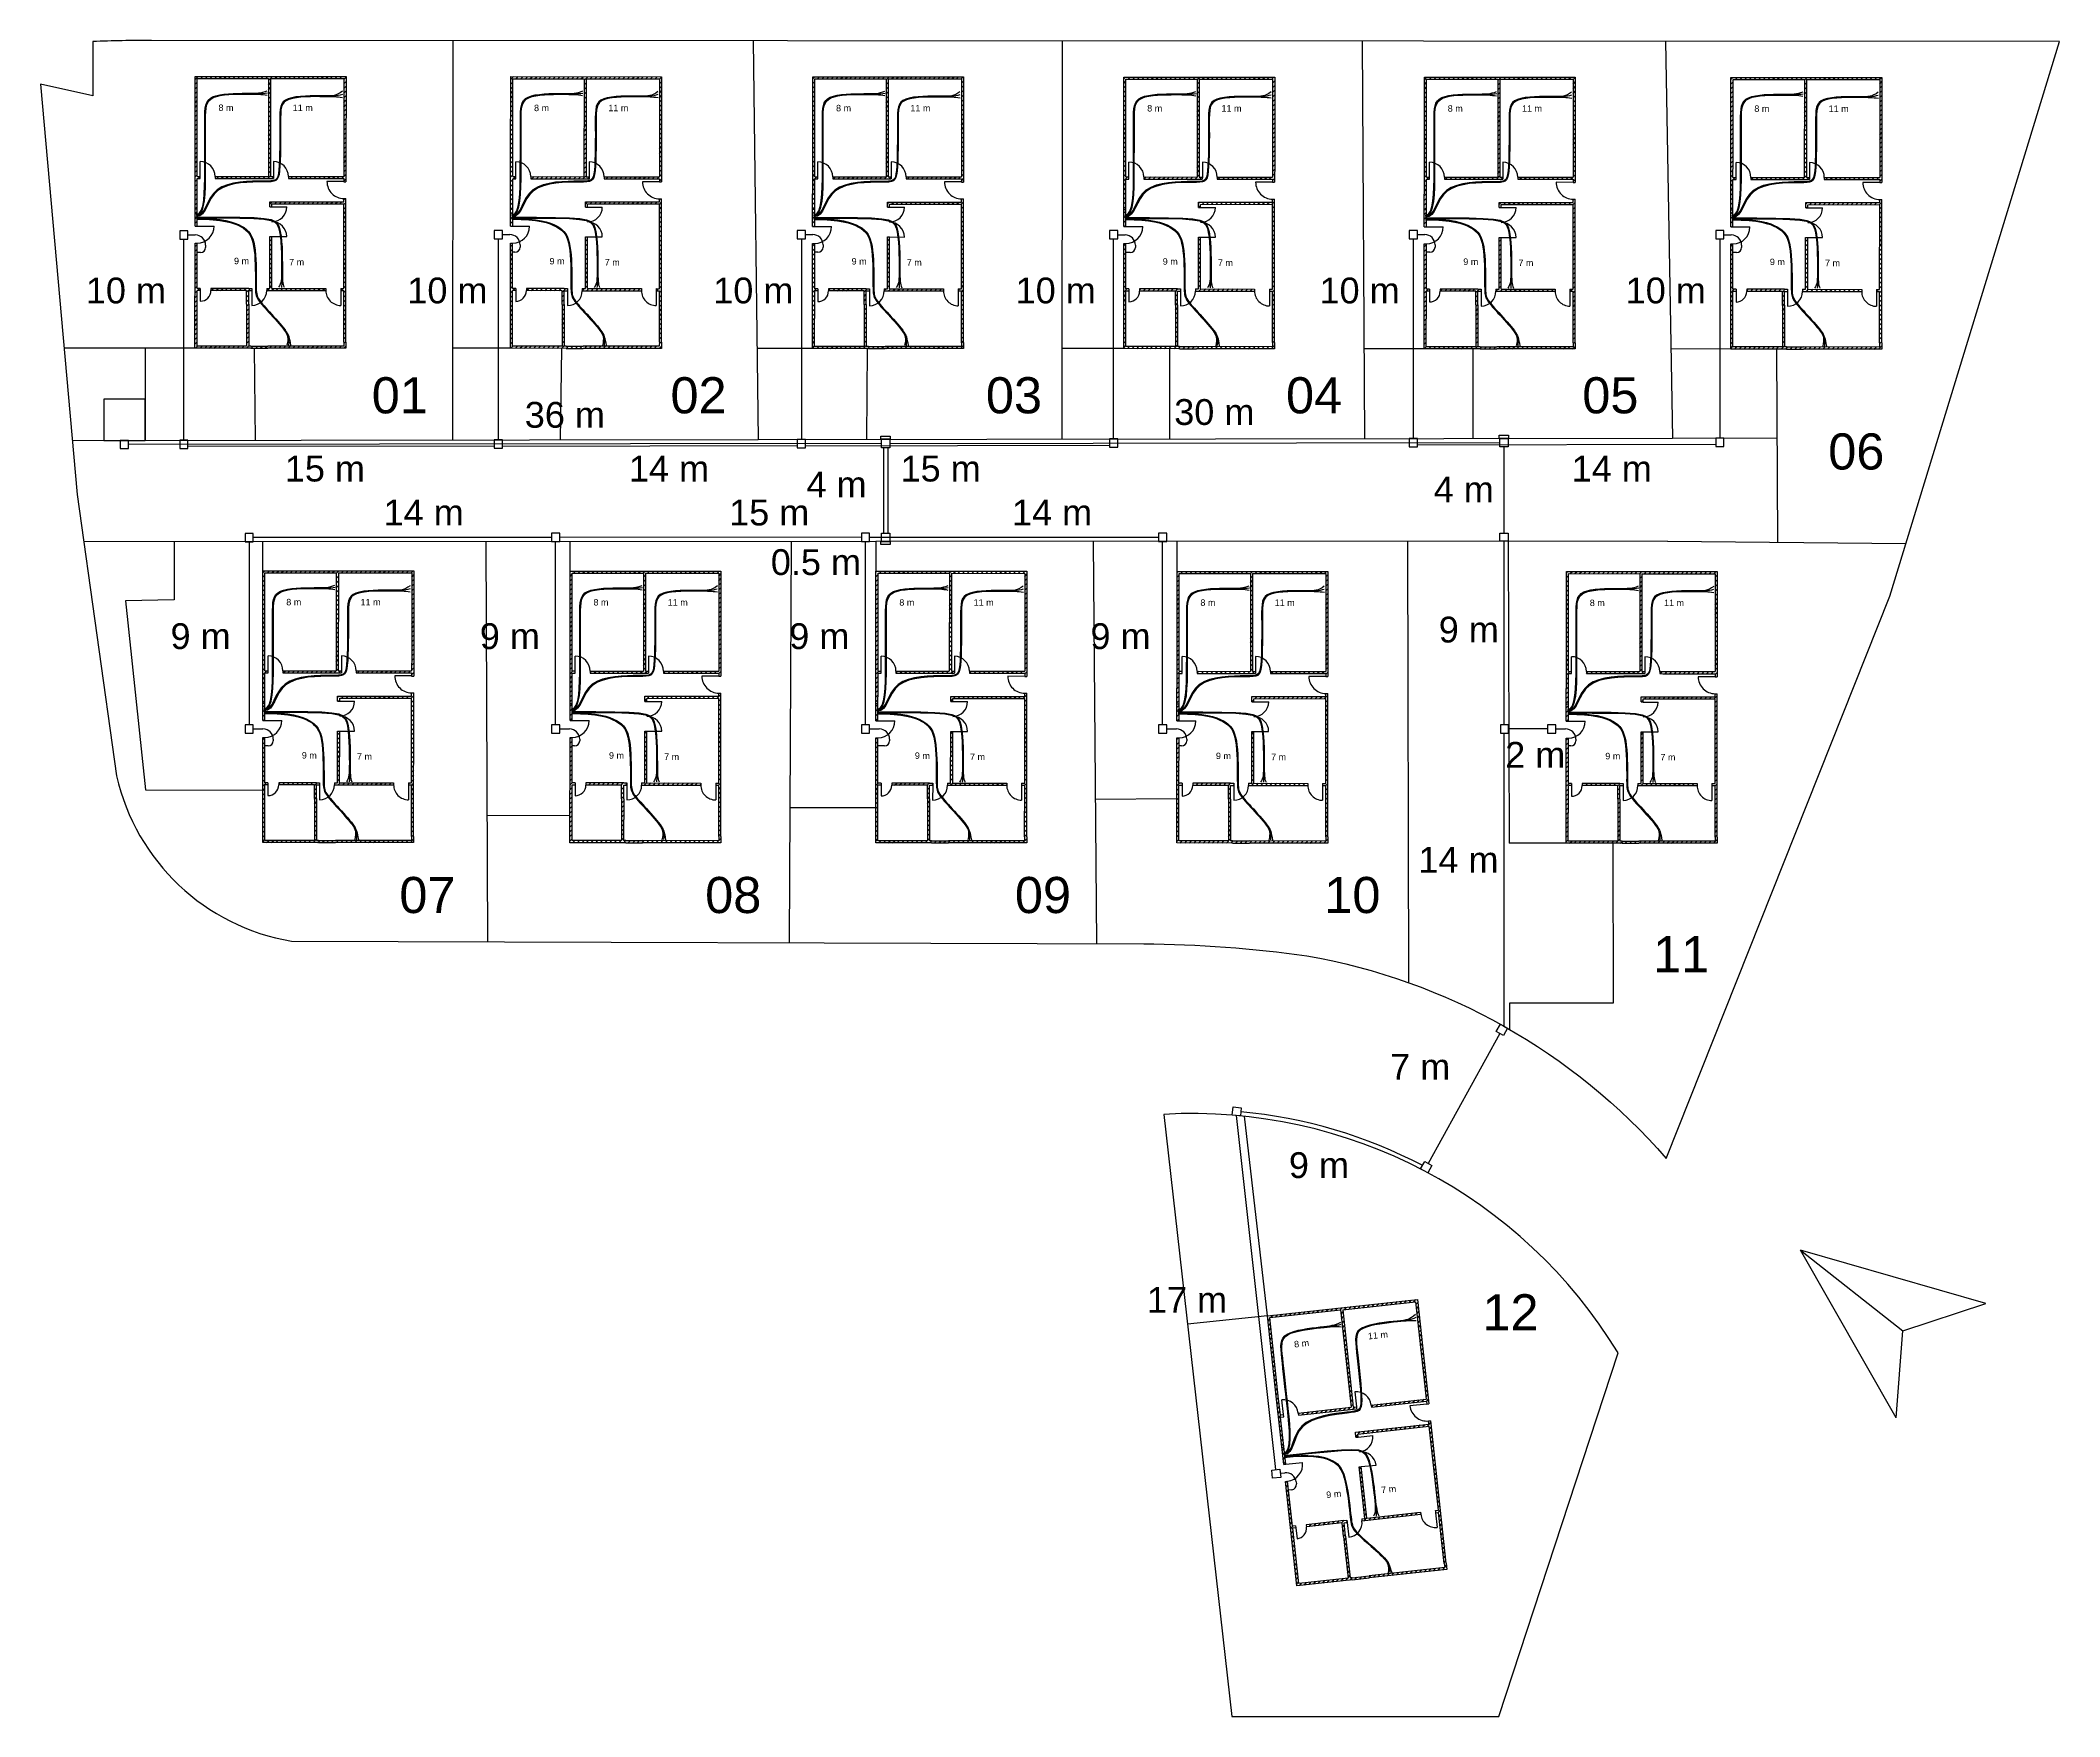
# Model space of a CAD drawing. Header units: millimetres. Extents: x 218.8 to 316.6, y -140.4 to -59.2.
import ezdxf

# ---------------------------------------------------------------- set-up
doc = ezdxf.new("R2010")
doc.units = ezdxf.units.MM
for name, color, linetype in [('Cint', 89, 'Continuous'), ('cpri', 36, 'Continuous'), ('csec', 5, 'Continuous'), ('urbanización', 7, 'Continuous')]:
    doc.layers.add(name, color=color, linetype=linetype)
doc.styles.get("Standard").update_dxf_attribs({"font": 'arial.ttf'})

# ---------------------------------------------------------------- blocks, each defined once
blk = doc.blocks.new('BloqueVivienda')
h = blk.add_hatch()
h.set_pattern_fill('ANSI31', color=256, scale=0.05)
h.paths.add_polyline_path([(7.304, 13.149), (0, 13.149), (0, 9.087), (0, 5.908), (0.1, 5.908), (0.1, 8.21), (0.25, 8.21), (0.25, 8.31), (0.1, 8.31), (0.1, 9.087), (0.1, 13.049), (3.552, 13.049), (3.552, 8.31), (0.97, 8.31), (0.97, 8.21), (3.802, 8.21), (3.802, 8.31), (3.652, 8.31), (3.652, 13.049), (7.204, 13.049), (7.204, 9.087), (7.204, 8.31), (4.672, 8.31), (4.522, 8.31), (4.522, 8.21), (4.672, 8.21), (7.204, 8.21), (7.204, 8.06), (7.304, 8.06), (7.304, 9.087)])
h.paths.add_polyline_path([(7.304, 7.243), (7.204, 7.243), (7.204, 7.093), (3.62, 7.088), (3.62, 6.838), (3.72, 6.838), (3.72, 6.988), (7.204, 6.993), (7.204, 2.891), (7.054, 2.891), (7.054, 2.791), (7.204, 2.791), (7.204, 0.3), (7.204, 0.1), (3.52, 0.1), (2.7, 0.1), (2.6, 0.1), (2.6, 2.128), (2.6, 2.791), (2.75, 2.791), (2.75, 2.891), (2.6, 2.891), (0.77, 2.891), (0.77, 2.791), (2.5, 2.791), (2.5, 2.128), (2.5, 0.1), (0.1, 0.1), (0.1, 2.791), (0.25, 2.791), (0.25, 2.891), (0.1, 2.891), (0.1, 5.088), (0, 5.088), (0, 0), (2.7, 0), (3.52, 0), (7.304, 0), (7.304, 0.3)])
h.paths.add_polyline_path([(3.72, 5.398), (3.62, 5.398), (3.62, 2.891), (3.47, 2.891), (3.47, 2.791), (6.334, 2.791), (6.334, 2.891), (3.72, 2.891)])
for p, q in [((3.552, 13.049), (3.552, 8.31)), ((3.652, 13.049), (3.652, 8.31)), ((0.25, 8.31), (0.25, 9.03)), ((3.802, 9.03), (3.802, 8.31)), ((0.1, 8.31), (0.25, 8.31)), ((0.1, 8.21), (0.25, 8.21)), ((0.25, 8.21), (0.25, 8.31)), ((0.97, 8.31), (3.552, 8.31)), ((0.97, 8.31), (0.97, 8.21)), ((0.97, 8.21), (3.802, 8.21)), ((3.652, 8.31), (3.802, 8.31)), ((3.802, 8.31), (3.802, 8.21)), ((4.522, 8.31), (4.672, 8.31)), ((4.522, 8.31), (4.522, 8.21)), ((4.522, 8.21), (4.672, 8.21)), ((4.672, 8.31), (7.204, 8.31)), ((4.672, 8.21), (7.204, 8.21)), ((7.204, 8.063), (6.384, 8.063)), ((7.204, 8.06), (7.304, 8.06)), ((3.62, 7.088), (7.204, 7.093)), ((3.62, 6.838), (3.62, 7.088)), ((3.72, 6.988), (7.204, 6.993)), ((3.72, 6.838), (3.72, 6.988)), ((7.204, 7.093), (7.204, 7.243)), ((7.204, 7.243), (7.304, 7.243)), ((7.204, 2.891), (7.204, 6.993)), ((7.304, 0.3), (7.304, 7.243)), ((7.304, 6.993), (7.305, 6.993)), ((0, 5.908), (0.1, 5.908)), ((0.1, 5.908), (0.92, 5.908)), ((3.62, 6.838), (3.72, 6.838)), ((3.72, 6.838), (4.44, 6.838)), ((0, 5.088), (0.1, 5.088)), ((3.62, 2.891), (3.62, 5.398)), ((3.62, 5.398), (3.72, 5.398)), ((3.72, 2.891), (3.72, 5.398)), ((3.72, 5.398), (4.44, 5.398)), ((0.25, 2.891), (0.1, 2.891)), ((0.25, 2.791), (0.1, 2.791)), ((0.25, 2.891), (0.25, 2.791)), ((0.25, 2.791), (0.25, 2.271)), ((2.6, 2.891), (0.77, 2.891)), ((0.77, 2.891), (0.77, 2.791)), ((2.5, 2.791), (0.77, 2.791)), ((2.5, 2.128), (2.5, 2.791)), ((2.5, 2.128), (2.5, 0.1)), ((2.6, 2.891), (2.75, 2.891)), ((2.6, 2.128), (2.6, 2.791)), ((2.6, 2.791), (2.75, 2.791)), ((2.6, 2.128), (2.6, 0.1)), ((2.75, 2.891), (2.75, 2.791)), ((2.75, 2.791), (2.75, 2.071)), ((3.47, 2.891), (3.62, 2.891)), ((3.47, 2.891), (3.47, 2.791)), ((3.47, 2.791), (6.334, 2.791)), ((3.72, 2.891), (6.334, 2.891)), ((6.334, 2.891), (6.334, 2.791)), ((7.054, 2.891), (7.204, 2.891)), ((7.054, 2.891), (7.054, 2.791)), ((7.054, 2.791), (7.204, 2.791)), ((7.054, 2.791), (7.054, 2.071)), ((7.204, 0.3), (7.204, 2.791)), ((2.7, 0.1), (3.52, 0.1)), ((2.7, 0), (3.52, 0))]:
    blk.add_line(p, q)
for points in [[(0, 9.087), (0, 13.149), (7.304, 13.149), (7.304, 9.087)], [(0.1, 9.087), (0.1, 13.049), (3.552, 13.049)], [(3.652, 13.049), (7.204, 13.049), (7.204, 9.087)], [(0, 5.908), (0, 9.087)], [(0.1, 8.31), (0.1, 9.087)], [(7.204, 9.087), (7.204, 8.31)], [(7.304, 9.087), (7.304, 8.06)], [(0.1, 5.908), (0.1, 8.21)], [(7.204, 8.21), (7.204, 8.06)], [(2.7, 0), (0, 0), (0, 5.088)], [(0.1, 2.891), (0.1, 5.088)], [(2.5, 0.1), (0.1, 0.1), (0.1, 2.791)], [(2.7, 0.1), (2.6, 0.1)], [(7.304, 0.3), (7.304, 0), (3.52, 0)], [(7.204, 0.3), (7.204, 0.1), (3.52, 0.1)]]:
    blk.add_lwpolyline(points)
for centre, radius, start, end in [((0.25, 8.31), 0.72, 0, 90), ((3.802, 8.31), 0.72, 0, 90), ((7.204, 8.063), 0.82, 180, 270), ((0.1, 5.908), 0.82, 90, 97.00473), ((0.1, 5.908), 0.82, 270, 0), ((3.72, 6.838), 0.72, 270, 0), ((3.72, 5.398), 0.72, 0, 90), ((0.25, 2.791), 0.52, 270, 0), ((2.75, 2.791), 0.72, 270, 0), ((7.054, 2.791), 0.72, 180, 270)]:
    blk.add_arc(centre, radius, start, end)
at = {"layer": 'Cint'}
for points in [[(0.065, 6.466), (0.198, 6.516), (0.298, 6.657), (0.37, 6.875), (0.418, 7.154), (0.447, 7.479), (0.462, 7.836), (0.468, 8.21), (0.468, 8.586), (0.469, 8.951), (0.469, 9.303), (0.469, 9.639), (0.469, 9.958), (0.469, 10.259), (0.469, 10.54), (0.469, 10.8), (0.469, 11.038), (0.469, 11.252), (0.474, 11.443), (0.488, 11.612), (0.516, 11.761), (0.561, 11.889), (0.628, 11.998), (0.721, 12.088), (0.845, 12.162), (1.003, 12.219), (1.189, 12.262), (1.395, 12.293), (1.614, 12.314), (1.839, 12.327), (2.063, 12.333), (2.277, 12.335), (2.474, 12.336), (2.65, 12.336), (2.805, 12.338), (2.942, 12.342), (3.066, 12.351), (3.179, 12.365), (3.285, 12.387), (3.388, 12.417), (3.489, 12.457)], [(7.13, 12.434), (7.022, 12.36), (6.924, 12.305), (6.831, 12.265), (6.736, 12.239), (6.634, 12.223), (6.517, 12.215), (6.38, 12.213), (6.217, 12.214), (6.023, 12.216), (5.806, 12.216), (5.574, 12.212), (5.336, 12.203), (5.101, 12.187), (4.878, 12.162), (4.676, 12.125), (4.504, 12.075), (4.368, 12.011), (4.267, 11.928), (4.194, 11.826), (4.146, 11.701), (4.117, 11.55), (4.102, 11.372), (4.098, 11.163), (4.098, 10.922), (4.099, 10.647), (4.1, 10.347), (4.099, 10.032), (4.097, 9.715), (4.092, 9.405), (4.084, 9.112), (4.072, 8.849), (4.056, 8.625), (4.034, 8.448), (4.002, 8.315), (3.955, 8.22), (3.887, 8.156), (3.794, 8.117), (3.669, 8.098), (3.509, 8.09), (3.307, 8.089), (3.062, 8.088), (2.783, 8.082), (2.482, 8.066), (2.171, 8.036), (1.862, 7.986), (1.568, 7.911), (1.301, 7.806), (1.073, 7.667), (0.892, 7.492), (0.75, 7.293), (0.636, 7.083), (0.538, 6.879), (0.444, 6.694), (0.341, 6.544), (0.219, 6.443), (0.065, 6.406)], [(0.065, 6.446), (0.205, 6.497), (0.31, 6.639), (0.385, 6.858), (0.436, 7.139), (0.466, 7.467), (0.482, 7.826), (0.488, 8.203), (0.488, 8.581), (0.489, 8.948), (0.489, 9.301), (0.489, 9.638), (0.489, 9.957), (0.489, 10.258), (0.489, 10.539), (0.489, 10.798), (0.489, 11.035), (0.489, 11.247), (0.494, 11.437), (0.508, 11.604), (0.535, 11.751), (0.58, 11.877), (0.646, 11.984), (0.739, 12.073), (0.862, 12.145), (1.018, 12.201), (1.202, 12.244), (1.407, 12.274), (1.625, 12.294), (1.848, 12.307), (2.07, 12.313), (2.283, 12.315), (2.48, 12.316), (2.655, 12.316), (2.81, 12.316), (2.948, 12.318), (3.072, 12.321), (3.187, 12.326), (3.294, 12.333), (3.398, 12.343), (3.501, 12.356)], [(0.065, 6.426), (0.211, 6.477), (0.321, 6.621), (0.4, 6.842), (0.453, 7.125), (0.485, 7.455), (0.502, 7.817), (0.508, 8.196), (0.508, 8.576), (0.509, 8.945), (0.509, 9.299), (0.509, 9.636), (0.509, 9.956), (0.509, 10.257), (0.509, 10.537), (0.509, 10.796), (0.509, 11.031), (0.509, 11.243), (0.514, 11.43), (0.528, 11.596), (0.555, 11.741), (0.599, 11.865), (0.665, 11.97), (0.757, 12.058), (0.879, 12.128), (1.034, 12.184), (1.216, 12.225), (1.419, 12.255), (1.635, 12.275), (1.857, 12.287), (2.077, 12.293), (2.289, 12.295), (2.485, 12.296), (2.66, 12.296), (2.815, 12.295), (2.952, 12.293), (3.076, 12.289), (3.188, 12.282), (3.291, 12.272), (3.39, 12.258), (3.485, 12.24)], [(7.128, 12.282), (7.023, 12.252), (6.927, 12.229), (6.836, 12.213), (6.741, 12.202), (6.639, 12.196), (6.522, 12.193), (6.386, 12.193), (6.222, 12.194), (6.03, 12.196), (5.813, 12.195), (5.583, 12.192), (5.346, 12.183), (5.113, 12.168), (4.892, 12.143), (4.692, 12.107), (4.521, 12.059), (4.386, 11.995), (4.285, 11.915), (4.213, 11.814), (4.165, 11.69), (4.137, 11.541), (4.122, 11.364), (4.118, 11.156), (4.118, 10.915), (4.119, 10.64), (4.12, 10.339), (4.119, 10.023), (4.116, 9.704), (4.111, 9.393), (4.102, 9.099), (4.09, 8.834), (4.073, 8.608), (4.049, 8.43), (4.016, 8.297), (3.967, 8.201), (3.898, 8.137), (3.803, 8.098), (3.677, 8.078), (3.516, 8.07), (3.314, 8.069), (3.069, 8.068), (2.791, 8.062), (2.491, 8.046), (2.181, 8.016), (1.874, 7.966), (1.582, 7.891), (1.316, 7.786), (1.09, 7.647), (0.91, 7.472), (0.769, 7.273), (0.655, 7.063), (0.555, 6.859), (0.459, 6.674), (0.353, 6.524), (0.226, 6.423), (0.065, 6.386)], [(7.135, 12.125), (7.03, 12.14), (6.934, 12.151), (6.842, 12.159), (6.748, 12.165), (6.645, 12.169), (6.528, 12.171), (6.391, 12.173), (6.228, 12.174), (6.036, 12.175), (5.821, 12.175), (5.591, 12.172), (5.357, 12.164), (5.125, 12.148), (4.906, 12.124), (4.707, 12.089), (4.538, 12.042), (4.404, 11.98), (4.304, 11.901), (4.233, 11.802), (4.185, 11.68), (4.157, 11.533), (4.142, 11.357), (4.138, 11.15), (4.138, 10.908), (4.139, 10.633), (4.14, 10.331), (4.139, 10.015), (4.136, 9.694), (4.13, 9.381), (4.121, 9.085), (4.108, 8.818), (4.089, 8.591), (4.065, 8.412), (4.03, 8.278), (3.979, 8.182), (3.908, 8.117), (3.812, 8.078), (3.685, 8.058), (3.523, 8.05), (3.321, 8.049), (3.076, 8.048), (2.799, 8.042), (2.5, 8.026), (2.192, 7.996), (1.886, 7.946), (1.596, 7.871), (1.332, 7.766), (1.106, 7.627), (0.928, 7.452), (0.787, 7.253), (0.673, 7.043), (0.572, 6.839), (0.474, 6.654), (0.364, 6.504), (0.232, 6.403), (0.065, 6.366)], [(0.065, 6.346), (1.252, 6.344), (2.17, 6.337), (2.856, 6.318), (3.347, 6.281), (3.678, 6.222), (3.885, 6.135), (4.006, 6.015), (4.076, 5.856), (4.127, 5.655), (4.164, 5.42), (4.192, 5.16), (4.21, 4.887), (4.221, 4.61), (4.226, 4.339), (4.228, 4.085), (4.229, 3.857), (4.229, 3.664), (4.23, 3.502), (4.233, 3.368), (4.239, 3.256), (4.249, 3.163), (4.264, 3.083), (4.285, 3.012), (4.313, 2.945)], [(0.065, 6.326), (1.251, 6.324), (2.168, 6.317), (2.853, 6.298), (3.341, 6.262), (3.669, 6.203), (3.875, 6.117), (3.993, 5.998), (4.061, 5.839), (4.11, 5.64), (4.147, 5.406), (4.173, 5.149), (4.19, 4.878), (4.201, 4.603), (4.206, 4.334), (4.208, 4.082), (4.209, 3.856), (4.209, 3.664), (4.208, 3.504), (4.207, 3.371), (4.206, 3.26), (4.203, 3.167), (4.198, 3.086), (4.192, 3.012), (4.184, 2.942)], [(0.065, 6.306), (1.251, 6.304), (2.166, 6.297), (2.849, 6.278), (3.335, 6.242), (3.661, 6.184), (3.864, 6.099), (3.98, 5.98), (4.046, 5.823), (4.093, 5.625), (4.129, 5.393), (4.154, 5.137), (4.171, 4.868), (4.181, 4.595), (4.187, 4.329), (4.188, 4.079), (4.189, 3.855), (4.188, 3.665), (4.187, 3.507), (4.181, 3.375), (4.171, 3.266), (4.155, 3.173), (4.13, 3.092), (4.095, 3.018), (4.049, 2.946)], [(0.065, 6.286), (0.505, 6.278), (0.885, 6.256), (1.212, 6.222), (1.491, 6.176), (1.728, 6.121), (1.929, 6.057), (2.1, 5.987), (2.247, 5.912), (2.376, 5.833), (2.487, 5.747), (2.584, 5.652), (2.666, 5.546), (2.735, 5.425), (2.792, 5.288), (2.839, 5.13), (2.876, 4.95), (2.905, 4.746), (2.926, 4.524), (2.942, 4.291), (2.952, 4.054), (2.959, 3.818), (2.962, 3.593), (2.963, 3.383), (2.963, 3.197), (2.963, 3.039), (2.965, 2.907), (2.968, 2.797), (2.975, 2.704), (2.987, 2.625), (3.004, 2.554), (3.027, 2.489), (3.059, 2.425), (3.099, 2.357), (3.148, 2.286), (3.205, 2.211), (3.27, 2.131), (3.343, 2.046), (3.423, 1.955), (3.51, 1.859), (3.603, 1.757), (3.702, 1.649), (3.805, 1.536), (3.909, 1.421), (4.012, 1.306), (4.111, 1.193), (4.204, 1.083), (4.289, 0.979), (4.362, 0.884), (4.422, 0.797), (4.47, 0.717), (4.509, 0.639), (4.54, 0.559), (4.565, 0.473), (4.587, 0.378), (4.607, 0.269), (4.627, 0.143)], [(0.065, 6.266), (0.504, 6.258), (0.883, 6.237), (1.208, 6.202), (1.485, 6.157), (1.721, 6.102), (1.92, 6.04), (2.09, 5.97), (2.236, 5.896), (2.363, 5.818), (2.474, 5.733), (2.569, 5.639), (2.65, 5.534), (2.718, 5.415), (2.775, 5.278), (2.82, 5.122), (2.857, 4.943), (2.885, 4.74), (2.907, 4.519), (2.922, 4.287), (2.932, 4.05), (2.939, 3.815), (2.942, 3.59), (2.943, 3.381), (2.943, 3.194), (2.943, 3.036), (2.945, 2.904), (2.948, 2.793), (2.955, 2.7), (2.967, 2.62), (2.984, 2.549), (3.008, 2.483), (3.04, 2.417), (3.08, 2.349), (3.13, 2.277), (3.187, 2.201), (3.253, 2.12), (3.326, 2.035), (3.406, 1.944), (3.493, 1.847), (3.587, 1.745), (3.686, 1.637), (3.789, 1.524), (3.893, 1.41), (3.995, 1.295), (4.094, 1.182), (4.187, 1.073), (4.271, 0.97), (4.344, 0.875), (4.403, 0.79), (4.45, 0.711), (4.486, 0.634), (4.511, 0.555), (4.527, 0.472), (4.535, 0.378), (4.537, 0.272), (4.532, 0.148)], [(0.065, 6.246), (0.503, 6.238), (0.88, 6.217), (1.204, 6.183), (1.48, 6.138), (1.714, 6.084), (1.912, 6.022), (2.08, 5.953), (2.225, 5.88), (2.35, 5.802), (2.46, 5.719), (2.554, 5.626), (2.634, 5.523), (2.701, 5.404), (2.757, 5.269), (2.802, 5.114), (2.838, 4.936), (2.866, 4.734), (2.887, 4.514), (2.903, 4.283), (2.913, 4.046), (2.919, 3.812), (2.922, 3.587), (2.923, 3.378), (2.923, 3.192), (2.923, 3.034), (2.925, 2.901), (2.928, 2.79), (2.935, 2.696), (2.947, 2.615), (2.964, 2.543), (2.988, 2.476), (3.021, 2.41), (3.062, 2.341), (3.111, 2.268), (3.169, 2.191), (3.235, 2.11), (3.309, 2.024), (3.389, 1.932), (3.477, 1.836), (3.57, 1.733), (3.67, 1.625), (3.773, 1.512), (3.876, 1.398), (3.979, 1.284), (4.077, 1.171), (4.17, 1.063), (4.253, 0.961), (4.325, 0.867), (4.385, 0.783), (4.43, 0.704), (4.464, 0.628), (4.484, 0.551), (4.493, 0.467), (4.491, 0.373), (4.478, 0.266), (4.454, 0.14)]]:
    blk.add_lwpolyline(points, dxfattribs=at)
for s, p in [('8 m', (1.131, 11.48)), ('11 m', (4.727, 11.48)), ('9 m', (1.887, 4.064)), ('7 m', (4.557, 4.009))]:
    blk.add_text(s, height=0.3125, dxfattribs=at).set_placement(p)

msp = doc.modelspace()

# ---------------------------------------------------------------- linework, layer by layer
at = {"layer": 'cpri'}
for p, q in [((259.561, -78.75), (223.108, -78.797)), ((259.655, -78.955), (259.655, -83.095)), ((259.868, -78.955), (259.868, -83.095)), ((259.961, -78.75), (289.501, -78.702)), ((289.501, -116.323), (289.501, -116.323))]:
    msp.add_line(p, q, dxfattribs=at)
for points in [[(221.908, -78.597), (223.908, -78.597), (223.908, -76.597), (221.908, -76.597)], [(222.708, -78.997), (223.108, -78.997), (223.108, -78.597), (222.708, -78.597)], [(259.986, -78.545), (259.536, -78.545), (259.536, -78.393), (259.986, -78.393)], [(259.961, -78.955), (259.561, -78.955), (259.561, -78.545), (259.961, -78.545)], [(289.926, -78.502), (289.476, -78.502), (289.476, -78.352), (289.926, -78.352)], [(289.901, -78.902), (289.501, -78.902), (289.501, -78.502), (289.901, -78.502)], [(259.961, -83.493), (259.561, -83.493), (259.561, -83.095), (259.961, -83.095)], [(259.986, -83.645), (259.536, -83.645), (259.536, -83.493), (259.986, -83.493)]]:
    msp.add_lwpolyline(points, close=True, dxfattribs=at)
at = {"layer": 'csec'}
for p, q in [((285.955, -67.782), (285.944, -67.782)), ((300.798, -67.801), (300.788, -67.801)), ((225.783, -78.594), (225.783, -68.857)), ((225.983, -68.653), (226.337, -68.653)), ((226.837, -69.153), (226.837, -69.256)), ((241.013, -78.572), (241.013, -68.839)), ((241.213, -68.635), (241.567, -68.635)), ((242.067, -69.135), (242.067, -69.238)), ((255.682, -68.839), (255.682, -78.551)), ((255.882, -68.635), (256.236, -68.635)), ((256.736, -69.135), (256.736, -69.238)), ((270.801, -78.529), (270.801, -68.839)), ((271.001, -68.653), (271.354, -68.653)), ((271.854, -69.153), (271.854, -69.256)), ((285.31, -68.839), (285.31, -78.508)), ((285.51, -68.635), (285.864, -68.635)), ((286.364, -69.135), (286.364, -69.238)), ((300.153, -68.839), (300.153, -78.487)), ((300.353, -68.653), (300.707, -68.653)), ((301.207, -69.153), (301.207, -69.256)), ((226.587, -69.506), (226.426, -69.506)), ((241.817, -69.488), (241.705, -69.487)), ((256.486, -69.488), (256.329, -69.488)), ((271.445, -69.506), (271.392, -69.506)), ((271.604, -69.506), (271.445, -69.506)), ((286.114, -69.488), (285.944, -69.488)), ((300.957, -69.506), (300.787, -69.506)), ((240.813, -78.874), (225.983, -78.894)), ((241.213, -78.872), (255.482, -78.851)), ((255.882, -78.855), (270.601, -78.831)), ((285.51, -78.808), (299.953, -78.787)), ((289.701, -78.902), (289.701, -83.078)), ((228.948, -83.504), (228.948, -92.364)), ((243.582, -83.295), (229.148, -83.301)), ((243.782, -92.364), (243.782, -83.499)), ((258.588, -83.29), (243.982, -83.295)), ((258.788, -92.364), (258.788, -83.494)), ((258.988, -83.29), (272.975, -83.285)), ((273.175, -92.364), (273.175, -83.489)), ((289.701, -83.483), (289.701, -92.36)), ((229.148, -92.564), (229.616, -92.564)), ((243.982, -92.564), (244.45, -92.564)), ((258.988, -92.564), (259.455, -92.564)), ((273.375, -92.564), (273.843, -92.564)), ((289.701, -92.767), (289.701, -106.953)), ((291.816, -92.559), (289.928, -92.564)), ((292.216, -92.564), (292.684, -92.564)), ((229.866, -93.39), (229.709, -93.39)), ((230.116, -93.064), (230.116, -93.14)), ((244.7, -93.39), (244.581, -93.39)), ((244.95, -93.064), (244.95, -93.14)), ((259.549, -93.39), (259.392, -93.39)), ((259.705, -93.39), (259.549, -93.39)), ((259.955, -93.064), (259.955, -93.14)), ((274.093, -93.39), (273.968, -93.39)), ((274.343, -93.064), (274.343, -93.14)), ((292.934, -93.39), (292.82, -93.39)), ((293.184, -93.064), (293.184, -93.14)), ((289.507, -107.303), (286.036, -113.606)), ((278.658, -128.415), (276.746, -111.277)), ((278.878, -128.593), (279.092, -128.57)), ((279.642, -129.014), (279.653, -129.113)), ((279.431, -129.388), (279.274, -129.404))]:
    msp.add_line(p, q, dxfattribs=at)
for points in [[(240.813, -68.839), (241.213, -68.839), (241.213, -68.431), (240.813, -68.431)], [(255.482, -68.839), (255.882, -68.839), (255.882, -68.431), (255.482, -68.431)], [(270.601, -68.839), (271.001, -68.839), (271.001, -68.431), (270.601, -68.431)], [(285.11, -68.839), (285.51, -68.839), (285.51, -68.431), (285.11, -68.431)], [(299.953, -68.839), (300.353, -68.839), (300.353, -68.431), (299.953, -68.431)], [(225.583, -68.857), (225.983, -68.857), (225.983, -68.45), (225.583, -68.45)], [(225.583, -78.994), (225.983, -78.994), (225.983, -78.594), (225.583, -78.594)], [(240.813, -78.972), (241.213, -78.972), (241.213, -78.572), (240.813, -78.572)], [(255.482, -78.951), (255.882, -78.951), (255.882, -78.551), (255.482, -78.551)], [(270.601, -78.929), (271.001, -78.929), (271.001, -78.529), (270.601, -78.529)], [(285.11, -78.908), (285.51, -78.908), (285.51, -78.508), (285.11, -78.508)], [(299.953, -78.887), (300.353, -78.887), (300.353, -78.487), (299.953, -78.487)], [(228.748, -83.504), (229.148, -83.504), (229.148, -83.097), (228.748, -83.097)], [(243.582, -83.499), (243.982, -83.499), (243.982, -83.092), (243.582, -83.092)], [(258.588, -83.494), (258.988, -83.494), (258.988, -83.086), (258.588, -83.086)], [(272.975, -83.489), (273.375, -83.489), (273.375, -83.081), (272.975, -83.081)], [(289.901, -83.483), (289.501, -83.483), (289.501, -83.083), (289.901, -83.083)], [(228.748, -92.764), (229.148, -92.764), (229.148, -92.364), (228.748, -92.364)], [(243.582, -92.764), (243.982, -92.764), (243.982, -92.364), (243.582, -92.364)], [(258.588, -92.764), (258.988, -92.764), (258.988, -92.364), (258.588, -92.364)], [(272.975, -92.764), (273.375, -92.764), (273.375, -92.364), (272.975, -92.364)], [(289.528, -92.767), (289.928, -92.767), (289.928, -92.36), (289.528, -92.36)], [(291.816, -92.764), (292.216, -92.764), (292.216, -92.364), (291.816, -92.364)], [(289.679, -107.4), (289.33, -107.204), (289.527, -106.855), (289.875, -107.051)], [(276.945, -111.296), (276.547, -111.257), (276.586, -110.859), (276.984, -110.898)], [(286.015, -114.053), (285.666, -113.856), (285.862, -113.508), (286.211, -113.704)], [(278.857, -128.394), (278.899, -128.792), (278.501, -128.834), (278.459, -128.436)]]:
    msp.add_lwpolyline(points, close=True, dxfattribs=at)
for centre, radius, start, end in [((226.337, -69.153), 0.5, 0, 90), ((226.587, -69.256), 0.25, 270, 0), ((241.567, -69.135), 0.5, 0, 90), ((241.817, -69.238), 0.25, 270, 0), ((256.236, -69.135), 0.5, 0, 90), ((256.486, -69.238), 0.25, 270, 0), ((271.354, -69.153), 0.5, 0, 90), ((271.604, -69.256), 0.25, 270, 0), ((285.864, -69.135), 0.5, 0, 90), ((286.114, -69.238), 0.25, 270, 0), ((300.707, -69.153), 0.5, 0, 90), ((300.957, -69.256), 0.25, 270, 0), ((229.616, -93.064), 0.5, 0, 90), ((244.45, -93.064), 0.5, 0, 90), ((259.455, -93.064), 0.5, 0, 90), ((273.843, -93.064), 0.5, 0, 90), ((292.684, -93.064), 0.5, 0, 90), ((229.866, -93.14), 0.25, 270, 0), ((244.7, -93.14), 0.25, 270, 0), ((259.705, -93.14), 0.25, 270, 0), ((274.093, -93.14), 0.25, 270, 0), ((292.934, -93.14), 0.25, 270, 0), ((274.842, -134.416), 23.416, 62.19486, 84.79855), ((279.145, -129.067), 0.5, 6.0842, 96.0842), ((279.404, -129.139), 0.25, 276.0842, 6.0842)]:
    msp.add_arc(centre, radius, start, end, dxfattribs=at)
at = {"layer": 'urbanización'}
for p, q in [((238.81, -59.245), (238.799, -78.575)), ((253.349, -59.253), (253.599, -78.553)), ((268.303, -59.262), (268.292, -78.532)), ((282.829, -59.27), (282.943, -78.511)), ((297.526, -59.278), (297.866, -78.49)), ((223.911, -74.131), (219.987, -74.131)), ((223.911, -74.131), (223.908, -78.597)), ((226.324, -74.132), (223.911, -74.131)), ((229.249, -78.589), (229.2, -74.134)), ((241.602, -74.141), (238.802, -74.14)), ((244.024, -78.567), (244.082, -74.143)), ((256.226, -74.149), (253.542, -74.148)), ((258.857, -78.546), (258.886, -74.151)), ((271.29, -74.158), (268.295, -74.156)), ((273.512, -74.159), (273.51, -78.525)), ((285.841, -74.166), (282.917, -74.165)), ((288.211, -78.504), (288.213, -74.168)), ((300.685, -74.175), (297.79, -74.173)), ((302.96, -83.532), (302.911, -74.176)), ((220.389, -78.602), (297.866, -78.49)), ((297.866, -78.49), (302.934, -78.482)), ((297.622, -83.48), (220.945, -83.507)), ((225.318, -83.506), (225.316, -86.318)), ((229.613, -84.912), (229.614, -83.504)), ((240.412, -83.5), (240.48, -102.863)), ((244.486, -84.921), (244.487, -83.499)), ((255.192, -83.495), (255.097, -102.908)), ((259.297, -84.929), (259.298, -83.493)), ((269.811, -83.49), (269.968, -102.954)), ((273.872, -84.937), (273.873, -83.488)), ((285.027, -83.484), (285.08, -104.844)), ((289.9, -83.483), (289.945, -98.095)), ((297.622, -83.48), (309.16, -83.592)), ((225.316, -86.318), (222.955, -86.363)), ((222.955, -86.363), (223.922, -95.519)), ((223.922, -95.519), (229.607, -95.533)), ((244.48, -96.764), (240.459, -96.762)), ((259.29, -96.385), (255.129, -96.382)), ((269.912, -95.959), (273.866, -95.936)), ((292.717, -98.097), (289.945, -98.095)), ((294.967, -98.098), (294.995, -105.837)), ((294.995, -105.837), (289.97, -105.834)), ((289.97, -105.834), (289.974, -107.108)), ((278.252, -120.973), (277.144, -111.316)), ((308.686, -125.909), (304.056, -117.798)), ((304.056, -117.798), (309.017, -121.695)), ((313.033, -120.375), (304.056, -117.798)), ((304.056, -117.798), (309.017, -121.695)), ((278.252, -120.973), (274.381, -121.374)), ((309.017, -121.695), (313.033, -120.375)), ((308.686, -125.909), (309.017, -121.695)), ((276.518, -140.372), (289.457, -140.372))]:
    msp.add_line(p, q, dxfattribs=at)
msp.add_lwpolyline([(297.557, -113.354), (308.38, -86.137), (316.604, -59.289), (224.22, -59.237, 0.008043), (221.372, -59.289), (221.37, -61.919), (218.838, -61.35), (220.625, -81.225), (222.531, -94.839, 0.304372), (230.996, -102.834), (272.257, -102.961, -0.031429), (280.158, -103.546, -0.172128)], format="xyb", close=True, dxfattribs=at)
msp.add_lwpolyline([(289.457, -140.372), (295.232, -122.768, 0.276692), (273.239, -111.22), (276.518, -140.372)], format="xyb", dxfattribs=at)

# ---------------------------------------------------------------- block references
for p, rotation in [((226.324, -74.132), 359.9675171660649), ((241.602, -74.141), 359.9675171660649), ((256.226, -74.149), 359.9675171660649), ((271.29, -74.158), 359.9675171660649), ((285.841, -74.166), 359.9675171660649), ((300.685, -74.175), 359.9675171660649), ((229.606, -98.061), 359.9675171660649), ((244.479, -98.07), 359.9675171660649), ((259.289, -98.078), 359.9675171660649), ((273.865, -98.086), 359.9675171660649), ((292.717, -98.097), 359.9675171660649), ((279.68, -134.044), 6.238371931432172)]:
    msp.add_blockref('BloqueVivienda', p, dxfattribs=dict(at, rotation=rotation))

# ---------------------------------------------------------------- texts
at = {"char_height": 1.75, "attachment_point": 1}
for s, insert in [('01', (234.881, -75.539)), ('02', (249.346, -75.539)), ('03', (264.617, -75.539)), ('04', (279.148, -75.539)), ('05', (293.492, -75.539)), ('06', (305.401, -78.259)), ('07', (236.219, -99.728)), ('08', (251.025, -99.728)), ('09', (266.021, -99.728)), ('10', (281.002, -99.728)), ('11', (296.918, -102.595)), ('12', (288.657, -119.928))]:
    msp.add_mtext_dynamic_manual_height_columns(s, width=6.28188, gutter_width=12.5, heights=[0], dxfattribs=dict(at, insert=insert))
at = {"layer": 'cpri'}
for s, p in [('36 m', (242.291, -77.985)), ('30 m', (273.735, -77.85)), ('4 m', (255.932, -81.354)), ('0.5 m', (254.205, -85.114))]:
    msp.add_text(s, height=1.25, dxfattribs=at).set_placement(p)
at = {"layer": 'csec'}
for s, p in [('10 m', (221.04, -71.966)), ('10 m', (236.604, -71.966)), ('10 m', (251.416, -71.966)), ('10 m', (266.056, -71.966)), ('10 m', (280.77, -71.966)), ('10 m', (295.593, -71.966)), ('15 m', (230.672, -80.588)), ('14 m', (247.333, -80.588)), ('15 m', (260.486, -80.588)), ('14 m', (292.979, -80.588)), ('4 m', (286.298, -81.597)), ('14 m', (235.455, -82.715)), ('15 m', (252.185, -82.715)), ('14 m', (265.879, -82.715)), ('9 m', (225.141, -88.699)), ('9 m', (240.114, -88.699)), ('9 m', (255.097, -88.699)), ('9 m', (269.68, -88.699)), ('9 m', (286.544, -88.381)), ('2 m', (289.76, -94.445)), ('14 m', (285.557, -99.522)), ('7 m', (284.189, -109.542)), ('9 m', (279.288, -114.303)), ('17 m', (272.413, -120.827))]:
    msp.add_text(s, height=1.25, dxfattribs=at).set_placement(p)

doc.saveas('drawing.dxf')
